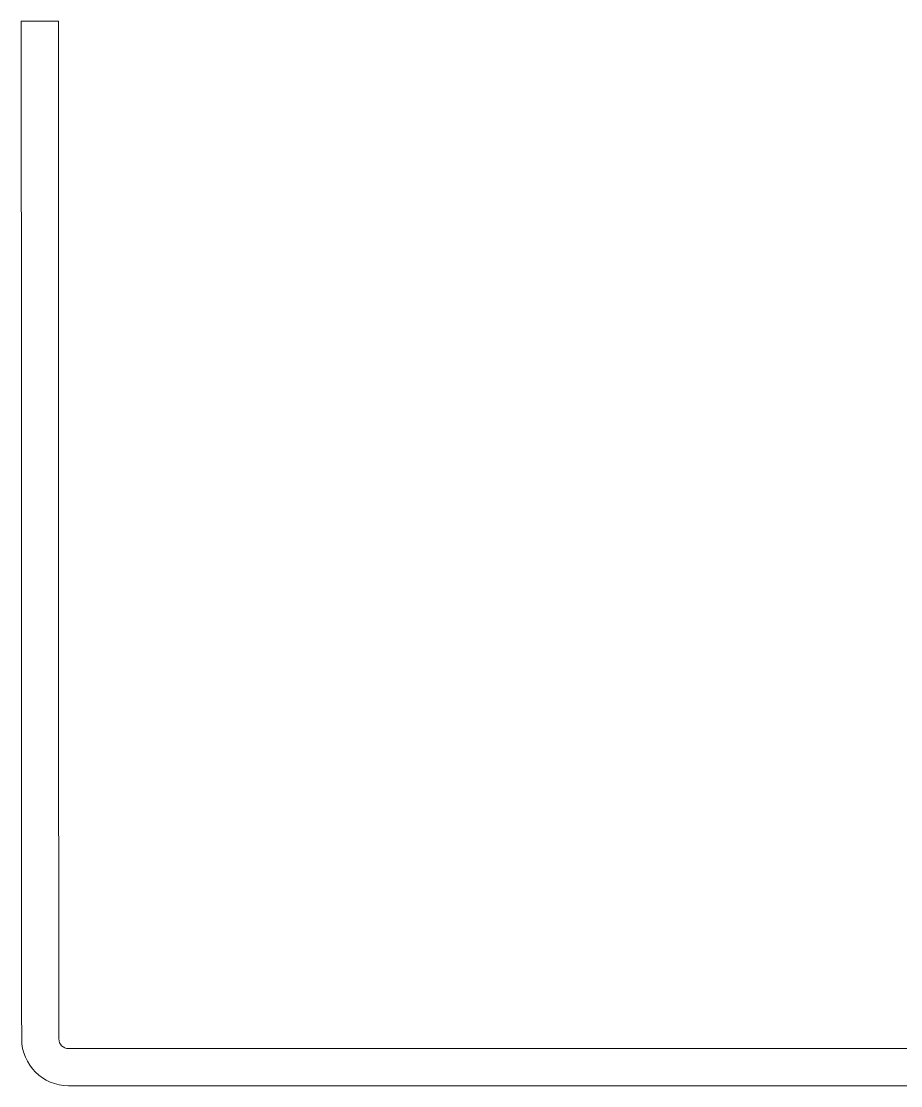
# Model space of a CAD drawing. Header units: inches. Extents: x 0.7 to 13.2, y 0.3 to 9.6.
# Drawn here: x 4.284 to 6.916, y 0.318 to 3.503 of the extents above; entities that cross this region are included whole.
import ezdxf

# ---------------------------------------------------------------- set-up
doc = ezdxf.new("R2010")
doc.units = ezdxf.units.IN
doc.header["$MEASUREMENT"] = 0
doc.layers.add('_U+0421_U+043B_U+043E_U+0439 1', color=7, linetype='Continuous')

msp = doc.modelspace()

# ---------------------------------------------------------------- linework, layer by layer
at = {"layer": '_U+0421_U+043B_U+043E_U+0439 1', "color": 12, "lineweight": 9, "true_color": 0xe30613}
msp.add_open_spline([(9.1164, 3.5033), (9.1164, 3.5033), (9.1157, 0.7016), (9.1153, 0.4578), (9.1152, 0.4419), (9.1022, 0.4289), (9.0863, 0.4289), (9.0863, 0.4289), (4.4255, 0.4289), (4.4255, 0.4289), (4.4095, 0.4289), (4.3965, 0.4419), (4.3965, 0.4578), (4.396, 0.7016), (4.3953, 3.5033), (4.3953, 3.5033), (4.3953, 3.5033), (4.2842, 3.5033), (4.2842, 3.5033), (4.2842, 3.5033), (4.2849, 0.7161), (4.2854, 0.4576), (4.2855, 0.3803), (4.3482, 0.3178), (4.4255, 0.3178), (4.4255, 0.3178), (9.0863, 0.3178), (9.0863, 0.3178), (9.1636, 0.3178), (9.2263, 0.3803), (9.2264, 0.4576), (9.2268, 0.7162), (9.2275, 3.5033), (9.2275, 3.5033), (9.2275, 3.5033), (9.1164, 3.5033), (9.1164, 3.5033), (9.1164, 3.5033), (9.1164, 3.5033), (9.1164, 3.5033)], degree=3, knots=[0, 0, 0, 0, 1, 1, 1, 2, 2, 2, 3, 3, 3, 4, 4, 4, 5, 5, 5, 6, 6, 6, 7, 7, 7, 8, 8, 8, 9, 9, 9, 10, 10, 10, 11, 11, 11, 12, 12, 12, 13, 13, 13, 13], dxfattribs=at)

doc.saveas('drawing.dxf')
